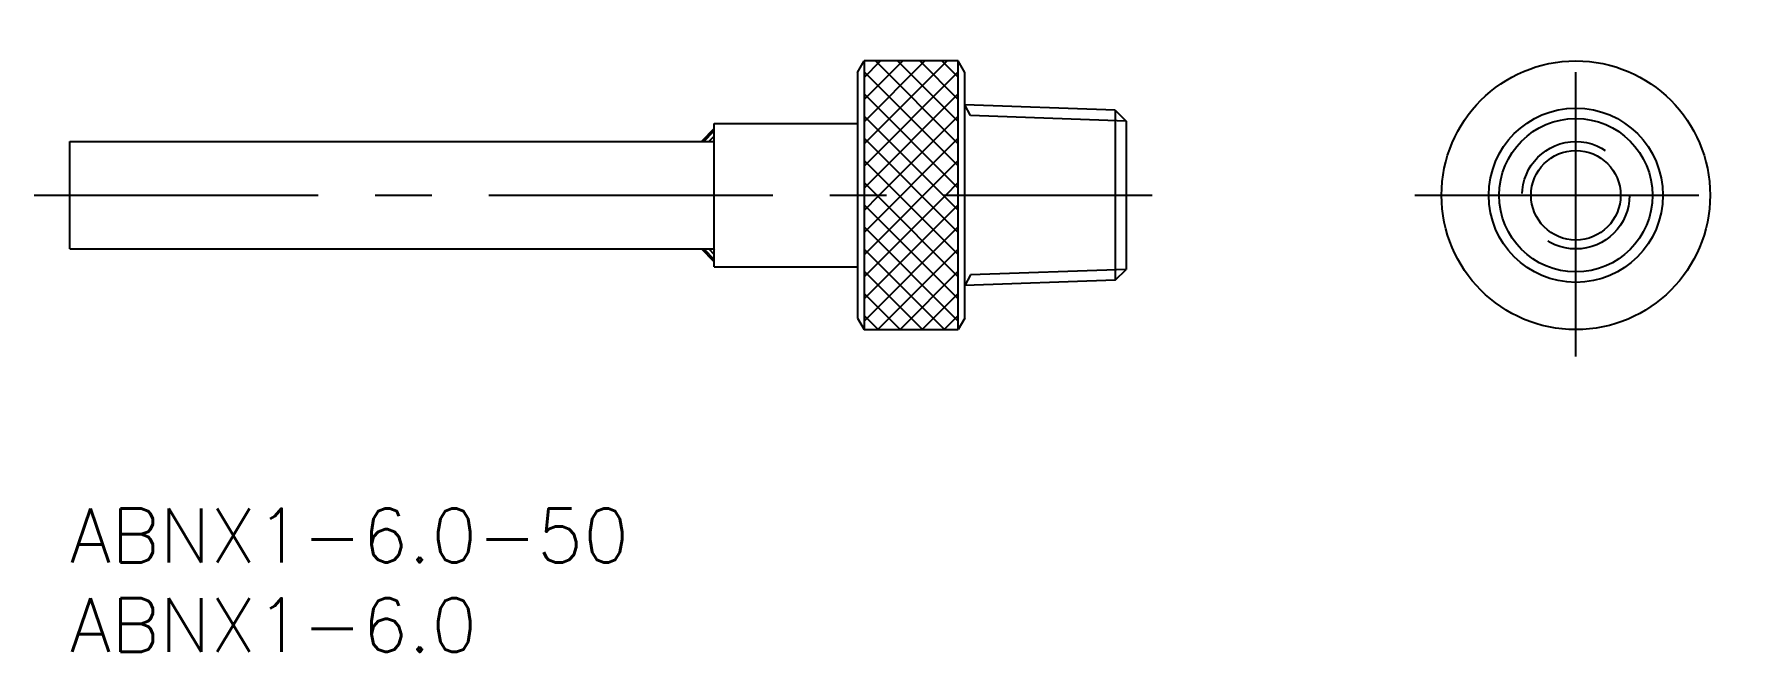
# Model space of a CAD drawing. Extents: x -2 to 93.1, y -8 to 26.5.
import ezdxf

# ---------------------------------------------------------------- set-up
doc = ezdxf.new("R2010")
doc.units = 0
doc.header["$LTSCALE"] = 0.5
doc.linetypes.add('CENTER', pattern=[50.8, 31.75, -6.35, 6.35, -6.35])
doc.linetypes.add('DASHED', pattern=[19.05, 12.7, -6.35])
for name, color, linetype in [('MSM_CENTER', 1, 'CENTER'), ('MSM_CONTINUOUS', 7, 'CONTINUOUS'), ('MSM_DASHED', 4, 'DASHED'), ('MSM_NARROW', 5, 'CONTINUOUS'), ('MSM_PART_NUMBER', 7, 'CONTINUOUS')]:
    doc.layers.add(name, color=color, linetype=linetype)
doc.styles.get("Standard").update_dxf_attribs({"font": 'txt.shx', "height": 3, "bigfont": 'bigfont.shx'})

# ---------------------------------------------------------------- blocks, each defined once
blk = doc.blocks.new('*U2')
at = {"layer": 'MSM_PART_NUMBER'}
blk.add_text('ABNX1-6.0-50', height=3, dxfattribs=at).set_placement((0, -3))
blk = doc.blocks.new('*U3')
at = {"layer": 'MSM_PART_NUMBER'}
blk.add_text('ABNX1-6.0', height=3, dxfattribs=at).set_placement((0, -8))

msp = doc.modelspace()

# ---------------------------------------------------------------- linework, layer by layer
at = {"layer": 'MSM_CENTER'}
for p, q in [((84.128, 8.5), (84.128, 26.5)), ((-2, 17.5), (60.453, 17.5)), ((75.128, 17.5), (93.128, 17.5))]:
    msp.add_line(p, q, dxfattribs=at)
at = {"layer": 'MSM_CONTINUOUS'}
for p, q in [((44, 24.359), (44.37, 25)), ((49.63, 25), (44.37, 25)), ((44.37, 25), (44.37, 10)), ((50, 24.359), (49.63, 25)), ((49.63, 10), (49.63, 25)), ((44, 24.359), (44, 10.641)), ((50, 10.641), (50, 24.359)), ((58.398, 22.246), (50, 22.54)), ((58.398, 22.246), (59, 21.644)), ((58.398, 22.246), (58.398, 12.754)), ((36, 21.22), (35.28, 20.5)), ((35.409, 20.5), (36, 21.091)), ((36, 13.5), (36, 21.5)), ((36, 21.5), (44, 21.5)), ((59, 21.644), (59, 13.356)), ((0, 14.5), (0, 20.5)), ((0, 20.5), (36, 20.5)), ((35.692, 20.5), (36, 20.808)), ((35.975, 20.5), (36, 20.525)), ((0, 14.5), (36, 14.5)), ((36, 13.78), (35.28, 14.5)), ((35.409, 14.5), (36, 13.909)), ((35.692, 14.5), (36, 14.192)), ((35.975, 14.5), (36, 14.475)), ((36, 13.5), (44, 13.5)), ((58.398, 12.754), (59, 13.356)), ((58.398, 12.754), (50, 12.46)), ((44, 10.641), (44.37, 10)), ((50, 10.641), (49.63, 10)), ((44.37, 10), (49.63, 10))]:
    msp.add_line(p, q, dxfattribs=at)
for radius in [7.5, 4.864, 2.5]:
    msp.add_circle((84.128, 17.5), radius, dxfattribs=at)
at = {"layer": 'MSM_DASHED'}
msp.add_circle((84.128, 17.5), 3, dxfattribs=at)
at = {"layer": 'MSM_NARROW'}
for p, q in [((44.37, 24.082), (45.289, 25)), ((44.37, 22.844), (46.526, 25)), ((44.37, 21.607), (47.763, 25)), ((44.37, 20.37), (49.001, 25)), ((49.63, 20.374), (45.004, 25)), ((49.63, 21.612), (46.241, 25)), ((49.63, 22.849), (47.479, 25)), ((49.63, 24.087), (48.716, 25)), ((49.63, 19.137), (44.37, 24.396)), ((44.37, 19.132), (49.63, 24.391)), ((49.63, 17.899), (44.37, 23.159)), ((44.37, 17.895), (49.63, 23.154)), ((48.792, 17.5), (44.37, 21.921)), ((45.213, 17.5), (49.63, 21.917)), ((50.307, 21.948), (50, 22.54)), ((59, 21.644), (50.307, 21.948)), ((49.63, 15.425), (44.37, 20.684)), ((44.37, 15.42), (49.63, 20.679)), ((46.317, 17.5), (44.37, 19.446)), ((44.37, 14.182), (49.63, 19.442)), ((45.079, 17.5), (44.37, 18.209)), ((48.925, 17.5), (49.63, 18.204)), ((44.37, 16.657), (45.213, 17.5)), ((44.37, 12.945), (48.925, 17.5)), ((49.63, 12.95), (45.079, 17.5)), ((49.63, 14.187), (46.317, 17.5)), ((49.63, 16.662), (48.792, 17.5)), ((49.63, 11.712), (44.37, 16.972)), ((44.37, 11.707), (49.63, 16.967)), ((49.63, 10.475), (44.37, 15.734)), ((44.37, 10.47), (49.63, 15.729)), ((48.867, 10), (44.37, 14.497)), ((45.138, 10), (49.63, 14.492)), ((59, 13.356), (50.307, 13.052)), ((47.63, 10), (44.37, 13.259)), ((46.375, 10), (49.63, 13.254)), ((50.307, 13.052), (50, 12.46)), ((46.392, 10), (44.37, 12.022)), ((47.613, 10), (49.63, 12.017)), ((45.155, 10), (44.37, 10.784)), ((48.85, 10), (49.63, 10.78))]:
    msp.add_line(p, q, dxfattribs=at)
msp.add_circle((84.128, 17.5), 4.283, dxfattribs=at)

# ---------------------------------------------------------------- block references
at = {"layer": 'MSM_PART_NUMBER'}
for name in ['*U2', '*U3']:
    msp.add_blockref(name, (0, 0), dxfattribs=at)

doc.saveas('drawing.dxf')
